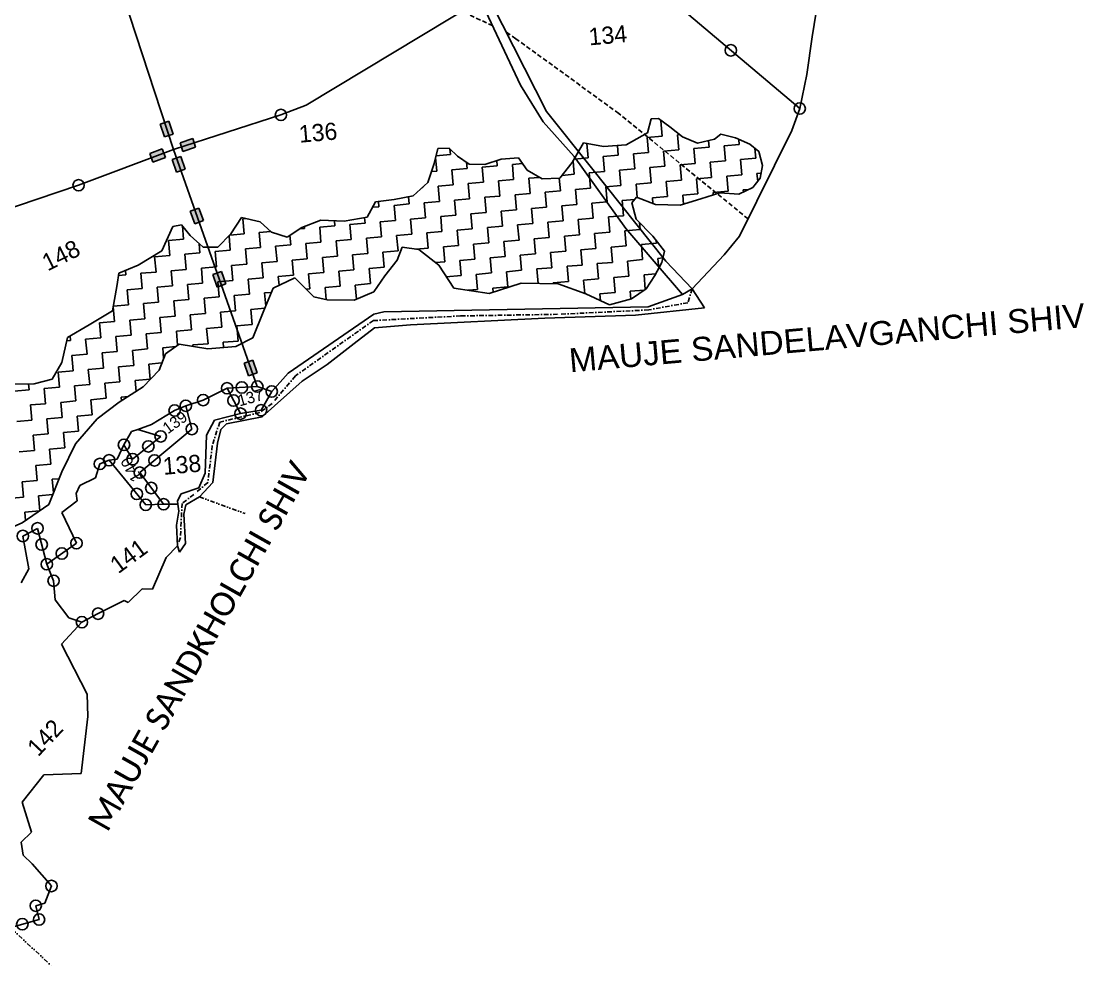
# Model space of a CAD drawing. Header units: metres. Extents: x 308560 to 311884, y 1910163 to 1912950.
# Drawn here: x 310720 to 311884, y 1910233 to 1911270 of the extents above; entities that cross this region are included whole.
import ezdxf

# ---------------------------------------------------------------- set-up
doc = ezdxf.new("R2010")
doc.units = ezdxf.units.M
doc.header["$MEASUREMENT"] = 0
for name, pattern in [('DASHDOT', [1, 0.5, -0.25, 0, -0.25]), ('DASHED', [0.75, 0.5, -0.25]), ('DIVIDE', [1.25, 0.5, -0.25, 0, -0.25, 0, -0.25])]:
    doc.linetypes.add(name, pattern=pattern)
for name, color, linetype in [('LINE_FOOTPATH', 1, 'DASHED'), ('OFF', 1, 'Continuous'), ('POLY_HATCH', 12, 'Continuous'), ('POLY_PARCEL', 6, 'Continuous'), ('POLY_ROAD', 30, 'Continuous'), ('POLY_WATER', 4, 'Continuous'), ('TEXT_MAPOUT', 7, 'Continuous'), ('TEXT_PARCEL', 7, 'Continuous'), ('V_BOUND_LINE', 7, 'Continuous'), ('V_BOUND_STREAM_LINE', 7, 'DASHDOT'), ('V_DIVIDE_LINE', 7, 'DIVIDE')]:
    doc.layers.add(name, color=color, linetype=linetype)
doc.styles.add('Legend', font='calibri.ttf')
doc.styles.get("Standard").update_dxf_attribs({"font": 'arial.ttf'})
doc.styles.add('TEXT_MAP', font='')
doc.styles.get('TEXT_MAP').set_extended_font_data('Kruti Dev 050')

msp = doc.modelspace()

# ---------------------------------------------------------------- hatches: boundary and pattern name
for points in [[(310877, 1911143), (310886.6, 1911146.1), (310882, 1911160), (310872.5, 1911156.9)], [(310911.2, 1911131.5), (310908.1, 1911141.1), (310894.2, 1911136.6), (310897.3, 1911127)], [(310878.1, 1911120.3), (310874.5, 1911129.7), (310860.9, 1911124.6), (310864.4, 1911115.1)], [(310890.3, 1911104.2), (310899.8, 1911107.6), (310894.9, 1911121.4), (310885.4, 1911118)], [(310910.2, 1911047.8), (310919.7, 1911051.2), (310914.9, 1911064.9), (310905.4, 1911061.6)], [(310934.8, 1910978.4), (310944.3, 1910981.8), (310939.4, 1910995.5), (310929.9, 1910992.2)], [(310973.9, 1910898.2), (310964.4, 1910894.9), (310969.2, 1910881.1), (310978.7, 1910884.5)]]:
    msp.add_hatch(color=256).paths.add_polyline_path(points)

# ---------------------------------------------------------------- linework, layer by layer
for p, q in [((310872.5, 1911156.9), (310882, 1911160)), ((310877, 1911143), (310872.5, 1911156.9)), ((310882, 1911160), (310886.6, 1911146.1)), ((310886.6, 1911146.1), (310877, 1911143)), ((310894.2, 1911136.6), (310908.1, 1911141.1)), ((310908.1, 1911141.1), (310911.2, 1911131.5)), ((310860.9, 1911124.6), (310874.5, 1911129.7)), ((310874.5, 1911129.7), (310878.1, 1911120.3)), ((310897.3, 1911127), (310894.2, 1911136.6)), ((310911.2, 1911131.5), (310897.3, 1911127)), ((310864.4, 1911115.1), (310860.9, 1911124.6)), ((310878.1, 1911120.3), (310864.4, 1911115.1)), ((310885.4, 1911118), (310894.9, 1911121.4)), ((310890.3, 1911104.2), (310885.4, 1911118)), ((310894.9, 1911121.4), (310899.8, 1911107.6)), ((310899.8, 1911107.6), (310890.3, 1911104.2)), ((310905.4, 1911061.6), (310914.9, 1911064.9)), ((310910.2, 1911047.8), (310905.4, 1911061.6)), ((310914.9, 1911064.9), (310919.7, 1911051.2)), ((310919.7, 1911051.2), (310910.2, 1911047.8)), ((310929.9, 1910992.2), (310939.4, 1910995.5)), ((310934.8, 1910978.4), (310929.9, 1910992.2)), ((310939.4, 1910995.5), (310944.3, 1910981.8)), ((310944.3, 1910981.8), (310934.8, 1910978.4)), ((310964.4, 1910894.9), (310973.9, 1910898.2)), ((310969.2, 1910881.1), (310964.4, 1910894.9)), ((310973.9, 1910898.2), (310978.7, 1910884.5)), ((310978.7, 1910884.5), (310969.2, 1910881.1))]:
    msp.add_line(p, q)
for centre in [(311497.7, 1911237.8), (311004.7, 1911167), (311573.2, 1911174), (310783, 1911089.9), (310945.7, 1910867.4), (310961.8, 1910868.3), (310978.8, 1910869.3), (310919.5, 1910854.5), (310952.7, 1910854), (310994.6, 1910863.9), (310888.2, 1910843), (310900.4, 1910848.3), (310982.9, 1910843.3), (310960.3, 1910839.6), (310907, 1910822.7), (310872.9, 1910814.7), (310832.7, 1910805.4), (310859.4, 1910803.7), (310806.3, 1910784.5), (310816.4, 1910788.5), (310842.2, 1910789.7), (310866.1, 1910788.4), (310850, 1910775), (310846.7, 1910751.6), (310862.6, 1910758.1), (310856.5, 1910739.7), (310876.1, 1910740.3), (310738, 1910713.9), (310721.9, 1910705.5), (310742.5, 1910696.2), (310780.6, 1910697.6), (310764.6, 1910686.3), (310748.1, 1910674.5), (310755.6, 1910656.5), (310804.3, 1910620.4), (310786.6, 1910611), (310753.2, 1910321.9), (310736, 1910300.3), (310739.6, 1910285.1), (310721.3, 1910280)]:
    msp.add_circle(centre, 6.24)
at = {"layer": 'LINE_FOOTPATH', "ltscale": 10}
for p, q in [((311236.8, 1911264.6), (311096.2, 1911331.4)), ((311262.2, 1911250.5), (311251.4, 1911258)), ((311375, 1911168.6), (311262.2, 1911250.5)), ((311516.7, 1911053), (311375, 1911168.6))]:
    msp.add_line(p, q, dxfattribs=at)
at = {"layer": 'OFF', "ltscale": 10}
msp.add_line((311455.5, 1910976.5), (311444.9, 1910970.1), dxfattribs=at)
at = {"layer": 'OFF'}
for p, q in [((311468.8, 1910955.7), (311455.5, 1910976.5)), ((310891.2, 1910694.7), (310893.6, 1910687.8))]:
    msp.add_line(p, q, dxfattribs=at)
at = {"layer": 'POLY_HATCH'}
for p, q in [((311406.3, 1911147.5), (311410.4, 1911162.7)), ((311410.4, 1911162.7), (311418.5, 1911163.1)), ((311418.5, 1911163.1), (311431, 1911154.1)), ((311431, 1911154.1), (311444.7, 1911143.1)), ((311383.2, 1911134.3), (311406.3, 1911147.5)), ((311444.7, 1911143.1), (311461.2, 1911136)), ((311461.2, 1911136), (311479.9, 1911140.5)), ((311479.9, 1911140.5), (311486.9, 1911146)), ((311486.9, 1911146), (311502.7, 1911141.9)), ((311502.7, 1911141.9), (311518.7, 1911134.8)), ((311172.5, 1911113.7), (311176.5, 1911130.4)), ((311176.5, 1911130.4), (311189.2, 1911130.7)), ((311189.2, 1911130.7), (311198.1, 1911121.9)), ((311323.7, 1911114.8), (311336.2, 1911136.4)), ((311336.2, 1911136.4), (311358.1, 1911132.3)), ((311358.1, 1911132.3), (311383.2, 1911134.3)), ((311518.7, 1911134.8), (311528.3, 1911126.9)), ((311528.3, 1911126.9), (311532.3, 1911111.6)), ((311198.1, 1911121.9), (311211.1, 1911112.9)), ((311228.1, 1911112.6), (311246.1, 1911118.6)), ((311246.1, 1911118.6), (311264.9, 1911120)), ((311264.9, 1911120), (311274.7, 1911106.5)), ((311165.7, 1911093), (311172.5, 1911113.7)), ((311211.1, 1911112.9), (311228.1, 1911112.6)), ((311274.7, 1911106.5), (311290.9, 1911096.8)), ((311310.4, 1911097.7), (311323.7, 1911114.8)), ((311532.3, 1911111.6), (311529.7, 1911097.6)), ((311149.6, 1911078.4), (311165.7, 1911093)), ((311290.9, 1911096.8), (311310.4, 1911097.7)), ((311529.7, 1911097.6), (311522, 1911087.6)), ((311485.8, 1911081.8), (311464.8, 1911075.1)), ((311506.4, 1911080), (311485.8, 1911081.8)), ((311522, 1911087.6), (311506.4, 1911080)), ((311099.3, 1911054.9), (311108.5, 1911071.6)), ((311108.5, 1911071.6), (311128.8, 1911074.2)), ((311128.8, 1911074.2), (311149.6, 1911078.4)), ((311394.2, 1911076.7), (311389.4, 1911070.5)), ((311389.4, 1911070.5), (311394.1, 1911052.8)), ((311415.3, 1911068.9), (311394.2, 1911076.7)), ((311442.3, 1911068), (311415.3, 1911068.9)), ((311464.8, 1911075.1), (311442.3, 1911068)), ((310886.3, 1911044.8), (310895.8, 1911046.4)), ((310895.8, 1911046.4), (310905.4, 1911035)), ((310949.8, 1911036.6), (310961.5, 1911054.5)), ((310961.5, 1911054.5), (310982, 1911049.8)), ((310982, 1911049.8), (310994.2, 1911038.7)), ((311027.6, 1911043.7), (311048.5, 1911051.5)), ((311048.5, 1911051.5), (311073.9, 1911050.4)), ((311073.9, 1911050.4), (311099.3, 1911054.9)), ((311394.1, 1911052.8), (311412.2, 1911034)), ((310874.3, 1911018), (310886.3, 1911044.8)), ((310905.4, 1911035), (310919.3, 1911021.9)), ((310935.7, 1911022.1), (310949.8, 1911036.6)), ((310994.2, 1911038.7), (311011.6, 1911033.2)), ((311011.6, 1911033.2), (311027.6, 1911043.7)), ((311412.2, 1911034), (311425.1, 1911017.6)), ((310919.3, 1911021.9), (310935.7, 1911022.1)), ((311137.5, 1911021.9), (311132.1, 1911008)), ((311155.7, 1911019.5), (311137.5, 1911021.9)), ((310848.4, 1911002.4), (310874.3, 1911018)), ((311177.6, 1911002.2), (311155.7, 1911019.5)), ((311425.1, 1911017.6), (311422, 1911005.3)), ((310827, 1910993.5), (310848.4, 1911002.4)), ((311132.1, 1911008), (311118.7, 1910990.8)), ((311194, 1910977.1), (311177.6, 1911002.2)), ((311422, 1911005.3), (311414.6, 1910991)), ((310825.2, 1910981.2), (310827, 1910993.5)), ((311019.9, 1910988.6), (310996, 1910977.2)), ((311040.7, 1910967.8), (311019.9, 1910988.6)), ((311118.7, 1910990.8), (311106.4, 1910973.3)), ((311414.6, 1910991), (311405, 1910976.5)), ((310820.2, 1910952.4), (310825.2, 1910981.2)), ((310996, 1910977.2), (310985.3, 1910950.7)), ((311232.8, 1910971.3), (311194, 1910977.1)), ((311267.9, 1910982.5), (311232.8, 1910971.3)), ((311308.4, 1910981.9), (311267.9, 1910982.5)), ((311338.7, 1910970.9), (311308.4, 1910981.9)), ((311405, 1910976.5), (311388.9, 1910965.3)), ((311055.5, 1910964.3), (311040.7, 1910967.8)), ((311084.8, 1910964), (311055.5, 1910964.3)), ((311106.4, 1910973.3), (311084.8, 1910964)), ((311364.6, 1910959), (311338.7, 1910970.9)), ((311388.9, 1910965.3), (311364.6, 1910959)), ((310794.7, 1910936.9), (310820.2, 1910952.4)), ((310985.3, 1910950.7), (310974, 1910922.6)), ((310770.7, 1910923), (310794.7, 1910936.9)), ((310764.5, 1910895.7), (310770.7, 1910923)), ((310974, 1910922.6), (310955.1, 1910913.1)), ((310893.2, 1910915.9), (310878.1, 1910905.2)), ((310924.5, 1910910.8), (310893.2, 1910915.9)), ((310955.1, 1910913.1), (310924.5, 1910910.8)), ((310753.9, 1910877.4), (310764.5, 1910895.7)), ((310878.1, 1910905.2), (310871.2, 1910887.2)), ((310871.2, 1910887.2), (310853.8, 1910869)), ((310709.6, 1910871.9), (310734.3, 1910872.3)), ((310734.3, 1910872.3), (310753.9, 1910877.4)), ((310853.8, 1910869), (310827.4, 1910852.2)), ((310827.4, 1910852.2), (310803.4, 1910834.1)), ((310803.4, 1910834.1), (310779.4, 1910806.4)), ((310779.4, 1910806.4), (310764.6, 1910775.8)), ((310764.6, 1910775.8), (310750.3, 1910740)), ((310750.3, 1910740), (310721.2, 1910720)), ((310721.2, 1910720), (310699.4, 1910710.3))]:
    msp.add_line(p, q, dxfattribs=at)
at = {"layer": 'POLY_HATCH', "linetype": 'Continuous', "ltscale": 10}
for p, q in [((311421.1, 1911160.5), (311422.1, 1911160.5)), ((311422.6, 1911143.9), (311421.1, 1911160.5)), ((311406, 1911142.4), (311422.6, 1911143.9)), ((311407.5, 1911125.9), (311406, 1911142.4)), ((311439.2, 1911145.3), (311441.6, 1911145.6)), ((311440.6, 1911128.8), (311439.2, 1911145.3)), ((311473.8, 1911131.7), (311473.1, 1911138.8)), ((311506.9, 1911134.6), (311506.4, 1911140.2)), ((311190.5, 1911123.5), (311189.9, 1911130)), ((311341.2, 1911120), (311339.8, 1911135.7)), ((311374.3, 1911122.9), (311373.4, 1911133.5)), ((311424, 1911127.3), (311440.6, 1911128.8)), ((311425.5, 1911110.7), (311424, 1911127.3)), ((311457.2, 1911130.2), (311473.8, 1911131.7)), ((311458.7, 1911113.7), (311457.2, 1911130.2)), ((311490.4, 1911133.1), (311506.9, 1911134.6)), ((311491.8, 1911116.6), (311490.4, 1911133.1)), ((311525, 1911119.5), (311524, 1911130.4)), ((311175.4, 1911105.4), (311174.1, 1911120.3)), ((311174.5, 1911122.1), (311190.5, 1911123.5)), ((311208.6, 1911108.3), (311208, 1911115.1)), ((311241.7, 1911111.3), (311241.2, 1911117)), ((311326.1, 1911102), (311324.8, 1911116.5)), ((311326, 1911118.7), (311341.2, 1911120)), ((311357.7, 1911121.5), (311374.3, 1911122.9)), ((311359.2, 1911104.9), (311357.7, 1911121.5)), ((311390.9, 1911124.4), (311407.5, 1911125.9)), ((311392.4, 1911107.8), (311390.9, 1911124.4)), ((311475.2, 1911115.1), (311491.8, 1911116.6)), ((311476.7, 1911098.5), (311475.2, 1911115.1)), ((311508.4, 1911118), (311525, 1911119.5)), ((311509.8, 1911101.5), (311508.4, 1911118)), ((311169.6, 1911104.9), (311175.4, 1911105.4)), ((311192, 1911106.9), (311208.6, 1911108.3)), ((311193.4, 1911090.3), (311192, 1911106.9)), ((311225.1, 1911109.8), (311241.7, 1911111.3)), ((311226.6, 1911093.2), (311225.1, 1911109.8)), ((311258.3, 1911112.7), (311269.5, 1911113.7)), ((311259.7, 1911096.1), (311258.3, 1911112.7)), ((311342.6, 1911103.4), (311359.2, 1911104.9)), ((311344.1, 1911086.9), (311342.6, 1911103.4)), ((311375.8, 1911106.4), (311392.4, 1911107.8)), ((311377.2, 1911089.8), (311375.8, 1911106.4)), ((311408.9, 1911109.3), (311425.5, 1911110.7)), ((311410.4, 1911092.7), (311408.9, 1911109.3)), ((311442.1, 1911112.2), (311458.7, 1911113.7)), ((311443.5, 1911095.6), (311442.1, 1911112.2)), ((311210, 1911091.8), (311226.6, 1911093.2)), ((311211.5, 1911075.2), (311210, 1911091.8)), ((311243.2, 1911094.7), (311259.7, 1911096.1)), ((311244.6, 1911078.1), (311243.2, 1911094.7)), ((311276.3, 1911097.6), (311287.9, 1911098.6)), ((311277.8, 1911081), (311276.3, 1911097.6)), ((311310.9, 1911083.9), (311309.7, 1911097.7)), ((311312.8, 1911100.8), (311326.1, 1911102)), ((311393.8, 1911091.2), (311410.4, 1911092.7)), ((311427, 1911094.2), (311443.5, 1911095.6)), ((311428.4, 1911077.6), (311427, 1911094.2)), ((311460.1, 1911097.1), (311476.7, 1911098.5)), ((311461.6, 1911080.5), (311460.1, 1911097.1)), ((311493.3, 1911100), (311509.8, 1911101.5)), ((311494.7, 1911083.4), (311493.3, 1911100)), ((311526.4, 1911102.9), (311530.8, 1911103.3)), ((311527.2, 1911094.4), (311526.4, 1911102.9)), ((311159.4, 1911087.3), (311160.3, 1911087.4)), ((311160.3, 1911087.4), (311160.2, 1911088.1)), ((311176.9, 1911088.9), (311193.4, 1911090.3)), ((311178.3, 1911072.3), (311176.9, 1911088.9)), ((311261.2, 1911079.6), (311277.8, 1911081)), ((311294.4, 1911082.5), (311310.9, 1911083.9)), ((311295.8, 1911065.9), (311294.4, 1911082.5)), ((311327.5, 1911085.4), (311344.1, 1911086.9)), ((311329, 1911068.8), (311327.5, 1911085.4)), ((311360.7, 1911088.3), (311377.2, 1911089.8)), ((311362.1, 1911071.7), (311360.7, 1911088.3)), ((311395.1, 1911076.4), (311393.8, 1911091.2)), ((311445, 1911079), (311461.6, 1911080.5)), ((311478.2, 1911082), (311494.7, 1911083.4)), ((311478.4, 1911079.4), (311478.2, 1911082)), ((311511.3, 1911084.9), (311517.6, 1911085.4)), ((311511.5, 1911082.5), (311511.3, 1911084.9)), ((311112, 1911066.4), (311111.5, 1911072)), ((311128.6, 1911067.9), (311145.2, 1911069.4)), ((311145.2, 1911069.4), (311144.5, 1911077.3)), ((311161.7, 1911070.8), (311178.3, 1911072.3)), ((311163.2, 1911054.2), (311161.7, 1911070.8)), ((311194.9, 1911073.7), (311211.5, 1911075.2)), ((311196.4, 1911057.2), (311194.9, 1911073.7)), ((311228.1, 1911076.7), (311244.6, 1911078.1)), ((311229.5, 1911060.1), (311228.1, 1911076.7)), ((311262.7, 1911063), (311261.2, 1911079.6)), ((311312.4, 1911067.4), (311329, 1911068.8)), ((311345.5, 1911070.3), (311362.1, 1911071.7)), ((311347, 1911053.7), (311345.5, 1911070.3)), ((311378.7, 1911073.2), (311392.4, 1911074.4)), ((311380.2, 1911056.6), (311378.7, 1911073.2)), ((311411.8, 1911076.1), (311428.4, 1911077.6)), ((311412.4, 1911070), (311411.8, 1911076.1)), ((311445.9, 1911069.1), (311445, 1911079)), ((311105.3, 1911065.8), (311112, 1911066.4)), ((311130.1, 1911051.3), (311128.6, 1911067.9)), ((311179.8, 1911055.7), (311196.4, 1911057.2)), ((311212.9, 1911058.6), (311229.5, 1911060.1)), ((311214.4, 1911042), (311212.9, 1911058.6)), ((311246.1, 1911061.5), (311262.7, 1911063)), ((311247.5, 1911045), (311246.1, 1911061.5)), ((311279.2, 1911064.5), (311295.8, 1911065.9)), ((311280.7, 1911047.9), (311279.2, 1911064.5)), ((311313.9, 1911050.8), (311312.4, 1911067.4)), ((310898, 1911030.9), (310896.7, 1911045.3)), ((310962.8, 1911053.3), (310965.7, 1911053.6)), ((310964.3, 1911036.7), (310962.8, 1911053.3)), ((311047.2, 1911044), (311063.8, 1911045.5)), ((311063.8, 1911045.5), (311063.3, 1911050.9)), ((311080.3, 1911046.9), (311096.9, 1911048.4)), ((311081.8, 1911030.4), (311080.3, 1911046.9)), ((311096.9, 1911048.4), (311096.4, 1911054.4)), ((311113.5, 1911049.9), (311130.1, 1911051.3)), ((311114.9, 1911033.3), (311113.5, 1911049.9)), ((311146.6, 1911052.8), (311163.2, 1911054.2)), ((311148.1, 1911036.2), (311146.6, 1911052.8)), ((311181.2, 1911039.1), (311179.8, 1911055.7)), ((311264.1, 1911046.4), (311280.7, 1911047.9)), ((311265.6, 1911029.8), (311264.1, 1911046.4)), ((311297.3, 1911049.3), (311313.9, 1911050.8)), ((311298.7, 1911032.8), (311297.3, 1911049.3)), ((311330.4, 1911052.3), (311347, 1911053.7)), ((311331.9, 1911035.7), (311330.4, 1911052.3)), ((311363.6, 1911055.2), (311380.2, 1911056.6)), ((311365, 1911038.6), (311363.6, 1911055.2)), ((311398.2, 1911041.5), (311397.5, 1911049.2)), ((310949.2, 1911018.7), (310947.8, 1911034.5)), ((310948.6, 1911035.4), (310964.3, 1911036.7)), ((310980.9, 1911038.2), (310993.5, 1911039.3)), ((310982.3, 1911021.6), (310980.9, 1911038.2)), ((311015.5, 1911024.5), (311014.5, 1911035.1)), ((311025.1, 1911042.1), (311030.6, 1911042.6)), ((311030.6, 1911042.6), (311030.4, 1911044.8)), ((311048.6, 1911027.5), (311047.2, 1911044)), ((311131.5, 1911034.7), (311148.1, 1911036.2)), ((311133, 1911018.2), (311131.5, 1911034.7)), ((311164.7, 1911037.7), (311181.2, 1911039.1)), ((311166.1, 1911021.1), (311164.7, 1911037.7)), ((311197.8, 1911040.6), (311214.4, 1911042)), ((311199.3, 1911024), (311197.8, 1911040.6)), ((311231, 1911043.5), (311247.5, 1911045)), ((311232.4, 1911026.9), (311231, 1911043.5)), ((311315.3, 1911034.2), (311331.9, 1911035.7)), ((311316.8, 1911017.6), (311315.3, 1911034.2)), ((311348.5, 1911037.1), (311365, 1911038.6)), ((311349.9, 1911020.6), (311348.5, 1911037.1)), ((311381.6, 1911040.1), (311398.2, 1911041.5)), ((311383.1, 1911023.5), (311381.6, 1911040.1)), ((310881.4, 1911029.4), (310898, 1911030.9)), ((310882.9, 1911012.9), (310881.4, 1911029.4)), ((310916, 1911015.8), (310915.1, 1911025.9)), ((310998.9, 1911023.1), (311015.5, 1911024.5)), ((311000.4, 1911006.5), (310998.9, 1911023.1)), ((311032.1, 1911026), (311048.6, 1911027.5)), ((311033.5, 1911009.4), (311032.1, 1911026)), ((311065.2, 1911028.9), (311081.8, 1911030.4)), ((311066.7, 1911012.3), (311065.2, 1911028.9)), ((311098.4, 1911031.8), (311114.9, 1911033.3)), ((311099.8, 1911015.3), (311098.4, 1911031.8)), ((311182.7, 1911022.5), (311199.3, 1911024)), ((311184.2, 1911006), (311182.7, 1911022.5)), ((311215.9, 1911025.5), (311232.4, 1911026.9)), ((311217.3, 1911008.9), (311215.9, 1911025.5)), ((311249, 1911028.4), (311265.6, 1911029.8)), ((311250.5, 1911011.8), (311249, 1911028.4)), ((311282.2, 1911031.3), (311298.7, 1911032.8)), ((311283.6, 1911014.7), (311282.2, 1911031.3)), ((311366.5, 1911022), (311383.1, 1911023.5)), ((311368, 1911005.4), (311366.5, 1911022)), ((311399.7, 1911024.9), (311416.2, 1911026.4)), ((311401.1, 1911008.4), (311399.7, 1911024.9)), ((311416.2, 1911026.4), (311416, 1911029.2)), ((310866.3, 1911011.4), (310882.9, 1911012.9)), ((310867.8, 1910994.8), (310866.3, 1911011.4)), ((310899.4, 1911014.3), (310916, 1911015.8)), ((310900.9, 1910997.7), (310899.4, 1911014.3)), ((310932.6, 1911017.2), (310949.2, 1911018.7)), ((310934.1, 1911000.7), (310932.6, 1911017.2)), ((310965.8, 1911020.2), (310982.3, 1911021.6)), ((310967.2, 1911003.6), (310965.8, 1911020.2)), ((311050.1, 1911010.9), (311066.7, 1911012.3)), ((311051.6, 1910994.3), (311050.1, 1911010.9)), ((311083.2, 1911013.8), (311099.8, 1911015.3)), ((311084.7, 1910997.2), (311083.2, 1911013.8)), ((311116.4, 1911016.7), (311133, 1911018.2)), ((311117.9, 1911000.1), (311116.4, 1911016.7)), ((311152.6, 1911019.9), (311166.1, 1911021.1)), ((311233.9, 1911010.3), (311250.5, 1911011.8)), ((311235.3, 1910993.8), (311233.9, 1911010.3)), ((311267, 1911013.3), (311283.6, 1911014.7)), ((311268.5, 1910996.7), (311267, 1911013.3)), ((311300.2, 1911016.2), (311316.8, 1911017.6)), ((311301.7, 1910999.6), (311300.2, 1911016.2)), ((311333.3, 1911019.1), (311349.9, 1911020.6)), ((311334.8, 1911002.5), (311333.3, 1911019.1)), ((311417.7, 1911009.8), (311423.3, 1911010.3)), ((310917.5, 1910999.2), (310934.1, 1911000.7)), ((310918.9, 1910982.6), (310917.5, 1910999.2)), ((310950.6, 1911002.1), (310967.2, 1911003.6)), ((310952.1, 1910985.5), (310950.6, 1911002.1)), ((310983.8, 1911005), (311000.4, 1911006.5)), ((310985.2, 1910988.5), (310983.8, 1911005)), ((311016.9, 1911008), (311033.5, 1911009.4)), ((311018.4, 1910991.4), (311016.9, 1911008)), ((311101.3, 1910998.7), (311117.9, 1911000.1)), ((311102.7, 1910982.1), (311101.3, 1910998.7)), ((311173.9, 1911005.1), (311184.2, 1911006)), ((311200.7, 1911007.4), (311217.3, 1911008.9)), ((311202.2, 1910990.9), (311200.7, 1911007.4)), ((311285.1, 1910998.2), (311301.7, 1910999.6)), ((311318.2, 1911001.1), (311334.8, 1911002.5)), ((311319.7, 1910984.5), (311318.2, 1911001.1)), ((311351.4, 1911004), (311368, 1911005.4)), ((311352.8, 1910987.4), (311351.4, 1911004)), ((311384.5, 1911006.9), (311401.1, 1911008.4)), ((311386, 1910990.3), (311384.5, 1911006.9)), ((311418.7, 1910998.8), (311417.7, 1911009.8)), ((310826.7, 1910991.2), (310834.6, 1910991.9)), ((310834.6, 1910991.9), (310834.2, 1910996.5)), ((310851.2, 1910993.4), (310867.8, 1910994.8)), ((310852.6, 1910976.8), (310851.2, 1910993.4)), ((310884.3, 1910996.3), (310900.9, 1910997.7)), ((310885.8, 1910979.7), (310884.3, 1910996.3)), ((310968.7, 1910987), (310985.2, 1910988.5)), ((310970.1, 1910970.4), (310968.7, 1910987)), ((311001.8, 1910989.9), (311018.4, 1910991.4)), ((311002.7, 1910980.4), (311001.8, 1910989.9)), ((311035, 1910992.8), (311051.6, 1910994.3)), ((311036.4, 1910976.3), (311035, 1910992.8)), ((311068.1, 1910995.8), (311084.7, 1910997.2)), ((311069.6, 1910979.2), (311068.1, 1910995.8)), ((311185.9, 1910989.4), (311202.2, 1910990.9)), ((311218.8, 1910992.3), (311235.3, 1910993.8)), ((311220.2, 1910975.7), (311218.8, 1910992.3)), ((311251.9, 1910995.2), (311268.5, 1910996.7)), ((311253.4, 1910978.7), (311251.9, 1910995.2)), ((311286.5, 1910982.2), (311285.1, 1910998.2)), ((311336.3, 1910986), (311352.8, 1910987.4)), ((311369.4, 1910988.9), (311386, 1910990.3)), ((311370.9, 1910972.3), (311369.4, 1910988.9)), ((311402.6, 1910991.8), (311415.6, 1910992.9)), ((311404, 1910975.8), (311402.6, 1910991.8)), ((310836.1, 1910975.3), (310852.6, 1910976.8)), ((310837.5, 1910958.8), (310836.1, 1910975.3)), ((310869.2, 1910978.3), (310885.8, 1910979.7)), ((310870.7, 1910961.7), (310869.2, 1910978.3)), ((310902.4, 1910981.2), (310918.9, 1910982.6)), ((310903.8, 1910964.6), (310902.4, 1910981.2)), ((310935.5, 1910984.1), (310952.1, 1910985.5)), ((310937, 1910967.5), (310935.5, 1910984.1)), ((311032.5, 1910975.9), (311036.4, 1910976.3)), ((311053, 1910977.7), (311069.6, 1910979.2)), ((311054.2, 1910964.6), (311053, 1910977.7)), ((311086.2, 1910980.6), (311102.7, 1910982.1)), ((311087.5, 1910965.2), (311086.2, 1910980.6)), ((311209.6, 1910974.8), (311220.2, 1910975.7)), ((311236.8, 1910977.2), (311253.4, 1910978.7)), ((311237.2, 1910972.7), (311236.8, 1910977.2)), ((311303.1, 1910983), (311319.7, 1910984.5)), ((311303.2, 1910982), (311303.1, 1910983)), ((311337.6, 1910971.3), (311336.3, 1910986)), ((310887.3, 1910963.1), (310903.8, 1910964.6)), ((310920.4, 1910966.1), (310937, 1910967.5)), ((310921.9, 1910949.5), (310920.4, 1910966.1)), ((310953.6, 1910969), (310970.1, 1910970.4)), ((310955, 1910952.4), (310953.6, 1910969)), ((310986.7, 1910971.9), (310994.1, 1910972.5)), ((310988, 1910957.4), (310986.7, 1910971.9)), ((311354.3, 1910970.8), (311370.9, 1910972.3)), ((311355, 1910963.4), (311354.3, 1910970.8)), ((311387.5, 1910973.8), (311403.1, 1910975.1)), ((311388.2, 1910965.1), (311387.5, 1910973.8)), ((310822.4, 1910940.7), (310821, 1910956.8)), ((310821.1, 1910957.3), (310837.5, 1910958.8)), ((310854.1, 1910960.2), (310870.7, 1910961.7)), ((310855.6, 1910943.6), (310854.1, 1910960.2)), ((310888.7, 1910946.6), (310887.3, 1910963.1)), ((310938.4, 1910950.9), (310955, 1910952.4)), ((310971.6, 1910953.9), (310987.1, 1910955.2)), ((310973, 1910937.3), (310971.6, 1910953.9)), ((310805.8, 1910939.3), (310822.4, 1910940.7)), ((310839, 1910942.2), (310855.6, 1910943.6)), ((310840.4, 1910925.6), (310839, 1910942.2)), ((310872.1, 1910945.1), (310888.7, 1910946.6)), ((310873.6, 1910928.5), (310872.1, 1910945.1)), ((310905.3, 1910948), (310921.9, 1910949.5)), ((310906.7, 1910931.4), (310905.3, 1910948)), ((310939.9, 1910934.4), (310938.4, 1910950.9)), ((310807.3, 1910922.7), (310805.8, 1910939.3)), ((310890.2, 1910930), (310906.7, 1910931.4)), ((310891.5, 1910914.7), (310890.2, 1910930)), ((310923.3, 1910932.9), (310939.9, 1910934.4)), ((310924.8, 1910916.3), (310923.3, 1910932.9)), ((310956.5, 1910935.8), (310973, 1910937.3)), ((310957.9, 1910919.2), (310956.5, 1910935.8)), ((310769.9, 1910919.4), (310774.1, 1910919.8)), ((310774.1, 1910919.8), (310773.7, 1910924.8)), ((310790.7, 1910921.2), (310807.3, 1910922.7)), ((310792.2, 1910904.7), (310790.7, 1910921.2)), ((310823.9, 1910924.1), (310840.4, 1910925.6)), ((310825.3, 1910907.6), (310823.9, 1910924.1)), ((310857, 1910927.1), (310873.6, 1910928.5)), ((310858.5, 1910910.5), (310857, 1910927.1)), ((310941.4, 1910917.8), (310957.9, 1910919.2)), ((310941.9, 1910912.1), (310941.4, 1910917.8)), ((310808.7, 1910906.1), (310825.3, 1910907.6)), ((310810.2, 1910889.5), (310808.7, 1910906.1)), ((310841.9, 1910909), (310858.5, 1910910.5)), ((310843.4, 1910892.5), (310841.9, 1910909)), ((310875.1, 1910911.9), (310889.5, 1910913.2)), ((310876.1, 1910900), (310875.1, 1910911.9)), ((310908.2, 1910914.9), (310924.8, 1910916.3)), ((310908.3, 1910913.4), (310908.2, 1910914.9)), ((310775.6, 1910903.2), (310792.2, 1910904.7)), ((310777.1, 1910886.6), (310775.6, 1910903.2)), ((310859.9, 1910893.9), (310874.3, 1910895.2)), ((310861.4, 1910877.3), (310859.9, 1910893.9)), ((310760.5, 1910885.2), (310777.1, 1910886.6)), ((310761.9, 1910868.6), (310760.5, 1910885.2)), ((310793.6, 1910888.1), (310810.2, 1910889.5)), ((310795.1, 1910871.5), (310793.6, 1910888.1)), ((310826.8, 1910891), (310843.4, 1910892.5)), ((310828.2, 1910874.4), (310826.8, 1910891)), ((310728.8, 1910865.7), (310728.2, 1910872.2)), ((310778.5, 1910870), (310795.1, 1910871.5)), ((310811.7, 1910873), (310828.2, 1910874.4)), ((310813.1, 1910856.4), (310811.7, 1910873)), ((310844.8, 1910875.9), (310861.4, 1910877.3)), ((310845.9, 1910863.9), (310844.8, 1910875.9)), ((310712.2, 1910864.2), (310728.8, 1910865.7)), ((310745.4, 1910867.1), (310761.9, 1910868.6)), ((310746.8, 1910850.5), (310745.4, 1910867.1)), ((310780, 1910853.5), (310778.5, 1910870)), ((310730.2, 1910849.1), (310746.8, 1910850.5)), ((310731.7, 1910832.5), (310730.2, 1910849.1)), ((310763.4, 1910852), (310780, 1910853.5)), ((310764.9, 1910835.4), (310763.4, 1910852)), ((310796.5, 1910854.9), (310813.1, 1910856.4)), ((310798, 1910838.3), (310796.5, 1910854.9)), ((310829.7, 1910857.8), (310837.4, 1910858.5)), ((310830.1, 1910853.8), (310829.7, 1910857.8)), ((310781.4, 1910836.9), (310798, 1910838.3)), ((310782.9, 1910820.3), (310781.4, 1910836.9)), ((310715.1, 1910831.1), (310731.7, 1910832.5)), ((310748.3, 1910834), (310764.9, 1910835.4)), ((310749.7, 1910817.4), (310748.3, 1910834)), ((310733.2, 1910815.9), (310749.7, 1910817.4)), ((310734.6, 1910799.4), (310733.2, 1910815.9)), ((310766.3, 1910818.9), (310782.9, 1910820.3)), ((310767.8, 1910802.3), (310766.3, 1910818.9)), ((310751.2, 1910800.8), (310767.8, 1910802.3)), ((310752.7, 1910784.2), (310751.2, 1910800.8)), ((310718, 1910797.9), (310734.6, 1910799.4)), ((310736.1, 1910782.8), (310752.7, 1910784.2)), ((310737.5, 1910766.2), (310736.1, 1910782.8)), ((310769.2, 1910785.7), (310769.5, 1910785.7)), ((310769.3, 1910785.3), (310769.2, 1910785.7)), ((310721, 1910764.7), (310737.5, 1910766.2)), ((310754.1, 1910767.7), (310761.7, 1910768.3)), ((310755.4, 1910752.7), (310754.1, 1910767.7)), ((310722.4, 1910748.2), (310721, 1910764.7)), ((310705.8, 1910746.7), (310722.4, 1910748.2)), ((310739, 1910749.6), (310754.7, 1910751)), ((310740.4, 1910733.2), (310739, 1910749.6)), ((310723.9, 1910731.6), (310740.2, 1910733)), ((310724.7, 1910722.4), (310723.9, 1910731.6))]:
    msp.add_line(p, q, dxfattribs=at)
at = {"layer": 'POLY_PARCEL'}
for p, q in [((311337.7, 1911373.1), (311573.2, 1911174)), ((310828.7, 1911307), (310886.9, 1911129)), ((311223.4, 1911293.1), (311032.5, 1911177.8)), ((311032.5, 1911177.8), (311004.7, 1911167)), ((311004.7, 1911167), (310886.9, 1911129)), ((310886.9, 1911129), (310783, 1911089.9)), ((310886.9, 1911129), (310978.8, 1910869.3)), ((310783, 1911089.9), (310623.7, 1911036.3)), ((310945.7, 1910867.4), (310919.5, 1910854.5)), ((310978.8, 1910869.3), (310945.7, 1910867.4)), ((310945.7, 1910867.4), (310960.3, 1910839.6)), ((310994.6, 1910863.9), (310978.8, 1910869.3)), ((310888.2, 1910843), (310900.4, 1910848.3)), ((310919.5, 1910854.5), (310900.4, 1910848.3)), ((310900.4, 1910848.3), (310907, 1910822.7)), ((310862.9, 1910827.7), (310888.2, 1910843)), ((310847.9, 1910822.4), (310862.9, 1910827.7)), ((310832.7, 1910805.4), (310841.1, 1910819.9)), ((310841.1, 1910819.9), (310847.9, 1910822.4)), ((310842.2, 1910789.7), (310872.9, 1910814.7)), ((310872.9, 1910814.7), (310847.9, 1910822.4)), ((310907, 1910822.7), (310850, 1910775)), ((310825.2, 1910789.8), (310832.7, 1910805.4)), ((310832.7, 1910805.4), (310842.2, 1910789.7)), ((310816.4, 1910788.5), (310825.2, 1910789.8)), ((310806.3, 1910784.5), (310801.6, 1910769.3)), ((310816.4, 1910788.5), (310806.3, 1910784.5)), ((310856.5, 1910739.7), (310816.4, 1910788.5)), ((310801.6, 1910769.3), (310784.3, 1910760.8)), ((310850, 1910775), (310876.1, 1910740.3)), ((310784.3, 1910760.8), (310780.4, 1910752)), ((310781.3, 1910743.9), (310764.6, 1910731.2)), ((310780.4, 1910752), (310781.3, 1910743.9)), ((310764.6, 1910731.2), (310780.6, 1910697.6)), ((310876.1, 1910740.3), (310856.5, 1910739.7)), ((310876.1, 1910740.3), (310891.8, 1910740.3)), ((310738, 1910713.9), (310721.9, 1910705.5)), ((310748.1, 1910674.5), (310738, 1910713.9)), ((310721.9, 1910705.5), (310728.3, 1910669.6)), ((310780.6, 1910697.6), (310748.1, 1910674.5)), ((310748.1, 1910674.5), (310755.6, 1910656.5)), ((310728.3, 1910669.6), (310720, 1910654.3)), ((310755.6, 1910656.5), (310757.1, 1910635.5)), ((310757.1, 1910635.5), (310772.3, 1910615.9)), ((310772.3, 1910615.9), (310786.6, 1910611))]:
    msp.add_line(p, q, dxfattribs=at)
at = {"layer": 'POLY_ROAD'}
for p, q in [((311223.4, 1911293.1), (311267.2, 1911199.7)), ((311295.6, 1911170.9), (311235.5, 1911289.4)), ((311267.2, 1911199.7), (311291.9, 1911159.5)), ((311345, 1911109.1), (311295.6, 1911170.9)), ((311291.9, 1911159.5), (311325.9, 1911121.3)), ((311325.9, 1911121.3), (311382.6, 1911042.5)), ((311426.4, 1911006.8), (311345, 1911109.1)), ((311382.6, 1911042.5), (311444.9, 1910970.1)), ((311455.5, 1910976.5), (311426.4, 1911006.8))]:
    msp.add_line(p, q, dxfattribs=at)
at = {"layer": 'POLY_WATER'}
for p, q in [((311444.9, 1910970.1), (311407.1, 1910956.6)), ((311407.1, 1910956.6), (311117.4, 1910951.2)), ((311393.1, 1910947.7), (311468.8, 1910955.7)), ((311106.6, 1910948.6), (311012.7, 1910883.9)), ((311117.4, 1910951.2), (311106.6, 1910948.6)), ((311146.8, 1910937), (311293.8, 1910944.3)), ((311293.8, 1910944.3), (311393.1, 1910947.7)), ((311085, 1910916.6), (311107.4, 1910933.6)), ((311107.4, 1910933.6), (311146.8, 1910937)), ((311055.4, 1910893.5), (311085, 1910916.6)), ((311012.7, 1910883.9), (310994.6, 1910863.9)), ((311028.1, 1910875.3), (311055.4, 1910893.5)), ((310984.1, 1910836.3), (311028.1, 1910875.3)), ((310994.6, 1910863.9), (310982.9, 1910843.3)), ((310960.3, 1910839.6), (310931.9, 1910832.6)), ((310944.9, 1910828.6), (310984.1, 1910836.3)), ((310982.9, 1910843.3), (310960.3, 1910839.6)), ((310931.9, 1910832.6), (310923.1, 1910816.1)), ((310939, 1910822.4), (310944.9, 1910828.6)), ((310923.1, 1910816.1), (310921.6, 1910774.4)), ((310935.2, 1910807.3), (310939, 1910822.4)), ((310930.1, 1910764), (310935.2, 1910807.3)), ((310921.6, 1910774.4), (310914.7, 1910758.4)), ((310914.7, 1910758.4), (310895.2, 1910751.8)), ((310915.4, 1910748.4), (310930.1, 1910764)), ((310895.2, 1910751.8), (310891.4, 1910744.1)), ((310891.4, 1910744.1), (310891.8, 1910740.3)), ((310900.3, 1910739.7), (310915.4, 1910748.4)), ((310892.7, 1910732.6), (310890.2, 1910717.3)), ((310891.8, 1910740.3), (310892.7, 1910732.6)), ((310898.2, 1910729.4), (310900.3, 1910739.7)), ((310900.1, 1910697.4), (310898.2, 1910729.4)), ((310890.2, 1910717.3), (310891.2, 1910694.7)), ((310893.6, 1910687.8), (310900.1, 1910697.4))]:
    msp.add_line(p, q, dxfattribs=at)
at = {"layer": 'V_BOUND_LINE'}
for p, q in [((311587, 1911252.7), (311593.6, 1911293.6)), ((311580.9, 1911211.3), (311587, 1911252.7)), ((311573.2, 1911174), (311580.9, 1911211.3)), ((311564.6, 1911149.9), (311573.2, 1911174)), ((311507.4, 1911034.2), (311564.6, 1911149.9)), ((311490.5, 1911013.5), (311507.4, 1911034.2)), ((311455.5, 1910976.5), (311490.5, 1911013.5)), ((310878.8, 1910682), (310891.2, 1910694.7)), ((310864, 1910647.2), (310878.8, 1910682)), ((310837.3, 1910632.6), (310852.7, 1910647.7)), ((310852.7, 1910647.7), (310864, 1910647.2)), ((310804.3, 1910620.4), (310833, 1910634.8)), ((310833, 1910634.8), (310837.3, 1910632.6)), ((310786.6, 1910611), (310804.3, 1910620.4)), ((310764.1, 1910586.8), (310786.6, 1910611)), ((310792.2, 1910532.3), (310764.1, 1910586.8)), ((310793, 1910507.7), (310792.2, 1910532.3)), ((310785.6, 1910445.1), (310793, 1910507.7)), ((310721.3, 1910413.6), (310744.8, 1910443.7)), ((310744.8, 1910443.7), (310785.6, 1910445.1)), ((310731.4, 1910380.9), (310721.3, 1910413.6)), ((310720.2, 1910370.1), (310731.4, 1910380.9)), ((310722.3, 1910355.7), (310720.2, 1910370.1)), ((310732, 1910346.1), (310722.3, 1910355.7)), ((310753.2, 1910321.9), (310732, 1910346.1)), ((310746.1, 1910302.9), (310753.2, 1910321.9)), ((310736, 1910300.3), (310746.1, 1910302.9)), ((310739.6, 1910285.1), (310736, 1910300.3)), ((310688.1, 1910270.7), (310739.6, 1910285.1))]:
    msp.add_line(p, q, dxfattribs=at)
at = {"layer": 'V_BOUND_STREAM_LINE', "ltscale": 10}
for p, q in [((311455.5, 1910976.5), (311450.5, 1910961.2)), ((311407.7, 1910953.3), (311307.9, 1910948.5)), ((311450.5, 1910961.2), (311407.7, 1910953.3)), ((311106, 1910941.6), (311020.7, 1910881)), ((311201.6, 1910946.7), (311106, 1910941.6)), ((311307.9, 1910948.5), (311201.6, 1910946.7)), ((311020.7, 1910881), (310995.1, 1910850.9)), ((310995.1, 1910850.9), (310981.4, 1910840.7)), ((310981.4, 1910840.7), (310937.6, 1910830.4)), ((310937.6, 1910830.4), (310929.5, 1910804.6)), ((310929.5, 1910804.6), (310924.5, 1910764)), ((310924.5, 1910764), (310909.3, 1910751)), ((310909.3, 1910751), (310896.3, 1910741.2)), ((310896.3, 1910741.2), (310894.5, 1910703.7)), ((310894.5, 1910703.7), (310891.2, 1910694.7))]:
    msp.add_line(p, q, dxfattribs=at)
at = {"layer": 'V_DIVIDE_LINE', "ltscale": 10}
for p, q in [((310915.4, 1910748.4), (310965.6, 1910730)), ((310708.1, 1910276.3), (310754.4, 1910233.4))]:
    msp.add_line(p, q, dxfattribs=at)

# ---------------------------------------------------------------- texts
at = {"layer": 'TEXT_MAPOUT', "ltscale": 10}
msp.add_text('MAUJE SANDELAVGANCHI SHIV', height=26.205, rotation=5.03, dxfattribs=at).set_placement((311321.6, 1910884.8))
at = {"layer": 'TEXT_MAPOUT', "ltscale": 10, "style": 'Legend'}
msp.add_text('MAUJE SANDKHOLCHI SHIV', height=26.205, rotation=60.6173, dxfattribs=at).set_placement((310814.5, 1910379.7))
at = {"layer": 'TEXT_PARCEL', "style": 'TEXT_MAP'}
for s, height, rotation, p in [('134', 18.87, 5.03, (311342.8, 1911243.2)), ('136', 18.87, 5.03, (311025.2, 1911136.5)), ('148', 18.87, 26.5932, (310749, 1910995.3)), ('137', 12.58, 15.3073, (310959.4, 1910847.5)), ('139', 12.58, 35.9524, (310880.8, 1910816.8)), ('140', 12.58, 119.2331, (310853, 1910769.2)), ('138', 18.87, 5.03, (310876.1, 1910772.5)), ('141', 18.87, 36.317, (310826.4, 1910663.5)), ('142', 18.87, 46.617, (310738.6, 1910462.8))]:
    msp.add_text(s, height=height, rotation=rotation, dxfattribs=at).set_placement(p)

doc.saveas('drawing.dxf')
